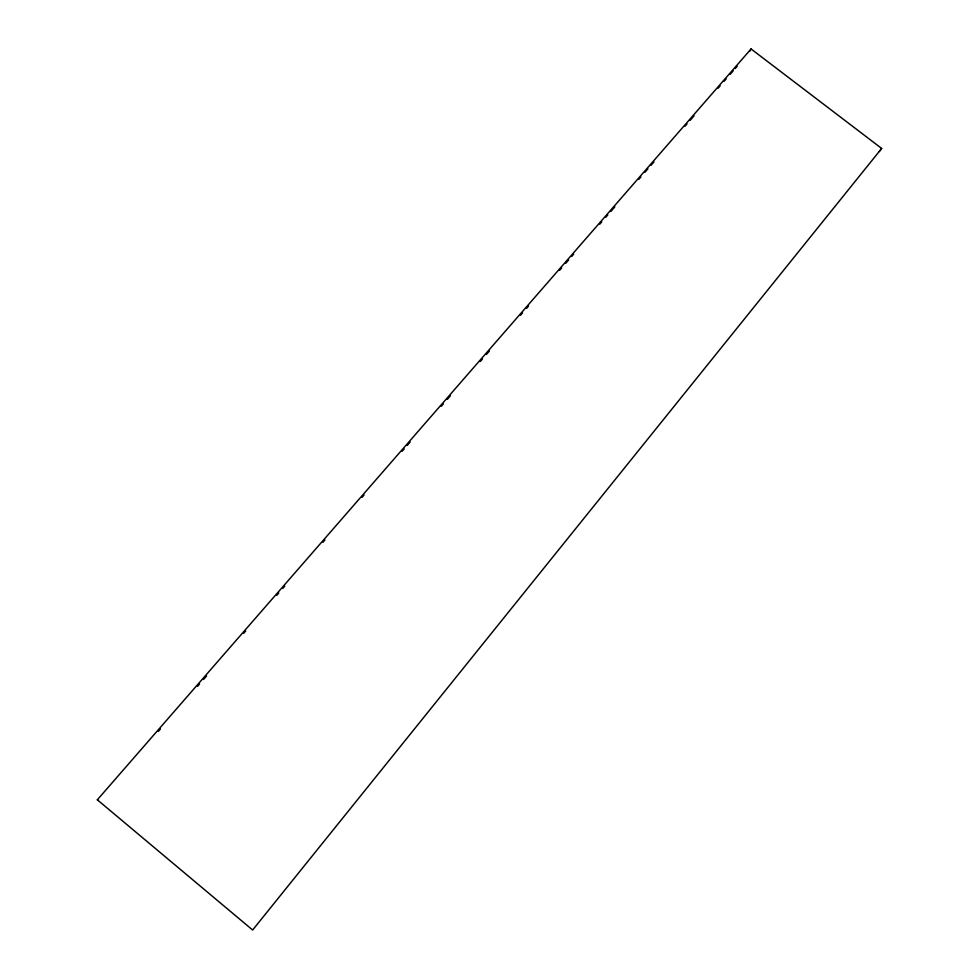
<?xml version="1.0" encoding="UTF-8"?>
<svg xmlns="http://www.w3.org/2000/svg" width="979" height="979" viewBox="0 0 979 979"><rect width="100%" height="100%" fill="white"/><g stroke="black" fill="none" stroke-linecap="round" stroke-linejoin="round"><path stroke-width="1.47" d="M749.841 51.275L751.064 48.95L881.663 148.441L879.301 151.561M881.663 148.441L252.643 930.013L97.337 799.806L751.064 48.95M158.427 731.313L160.434 729.012M197.55 686.365L199.557 684.052M203.571 679.45L206.581 675.987M243.685 633.34L245.692 631.039M276.788 595.305L278.795 593.005M282.809 588.391L284.816 586.091M322.935 542.293L324.942 539.98M362.046 497.344L364.053 495.031M402.173 451.233L404.18 448.933M407.191 445.469L410.201 442.018M441.296 406.285L443.303 403.984M447.305 399.371L450.316 395.908M480.408 361.337L482.414 359.024M486.428 354.422L489.439 350.959M520.534 315.226L522.541 312.925M526.555 308.312L528.562 306.011M559.658 270.277L561.665 267.977M565.666 263.363L568.677 259.912M571.687 256.449L573.694 254.148M599.772 224.179L601.779 221.866M605.793 217.265L607.8 214.952M610.81 211.501L614.824 206.887M638.895 179.23L640.902 176.918M644.916 172.304L647.927 168.853M650.925 165.39L653.935 161.939M685.031 126.205L687.038 123.905M690.048 120.441L694.062 115.828M718.133 88.171L720.14 85.871M724.154 81.257L726.161 78.956M730.175 74.343L733.185 70.88M735.192 68.579L737.187 66.278M97.337 799.806L98.243 800.467"/></g></svg>
